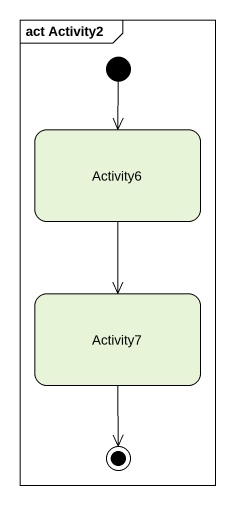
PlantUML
@startuml
mainframe act Activity2
hide empty description
state Activity6
state Activity7
[*] --> Activity6
Activity6 --> Activity7
Activity7 --> [*]
@enduml
